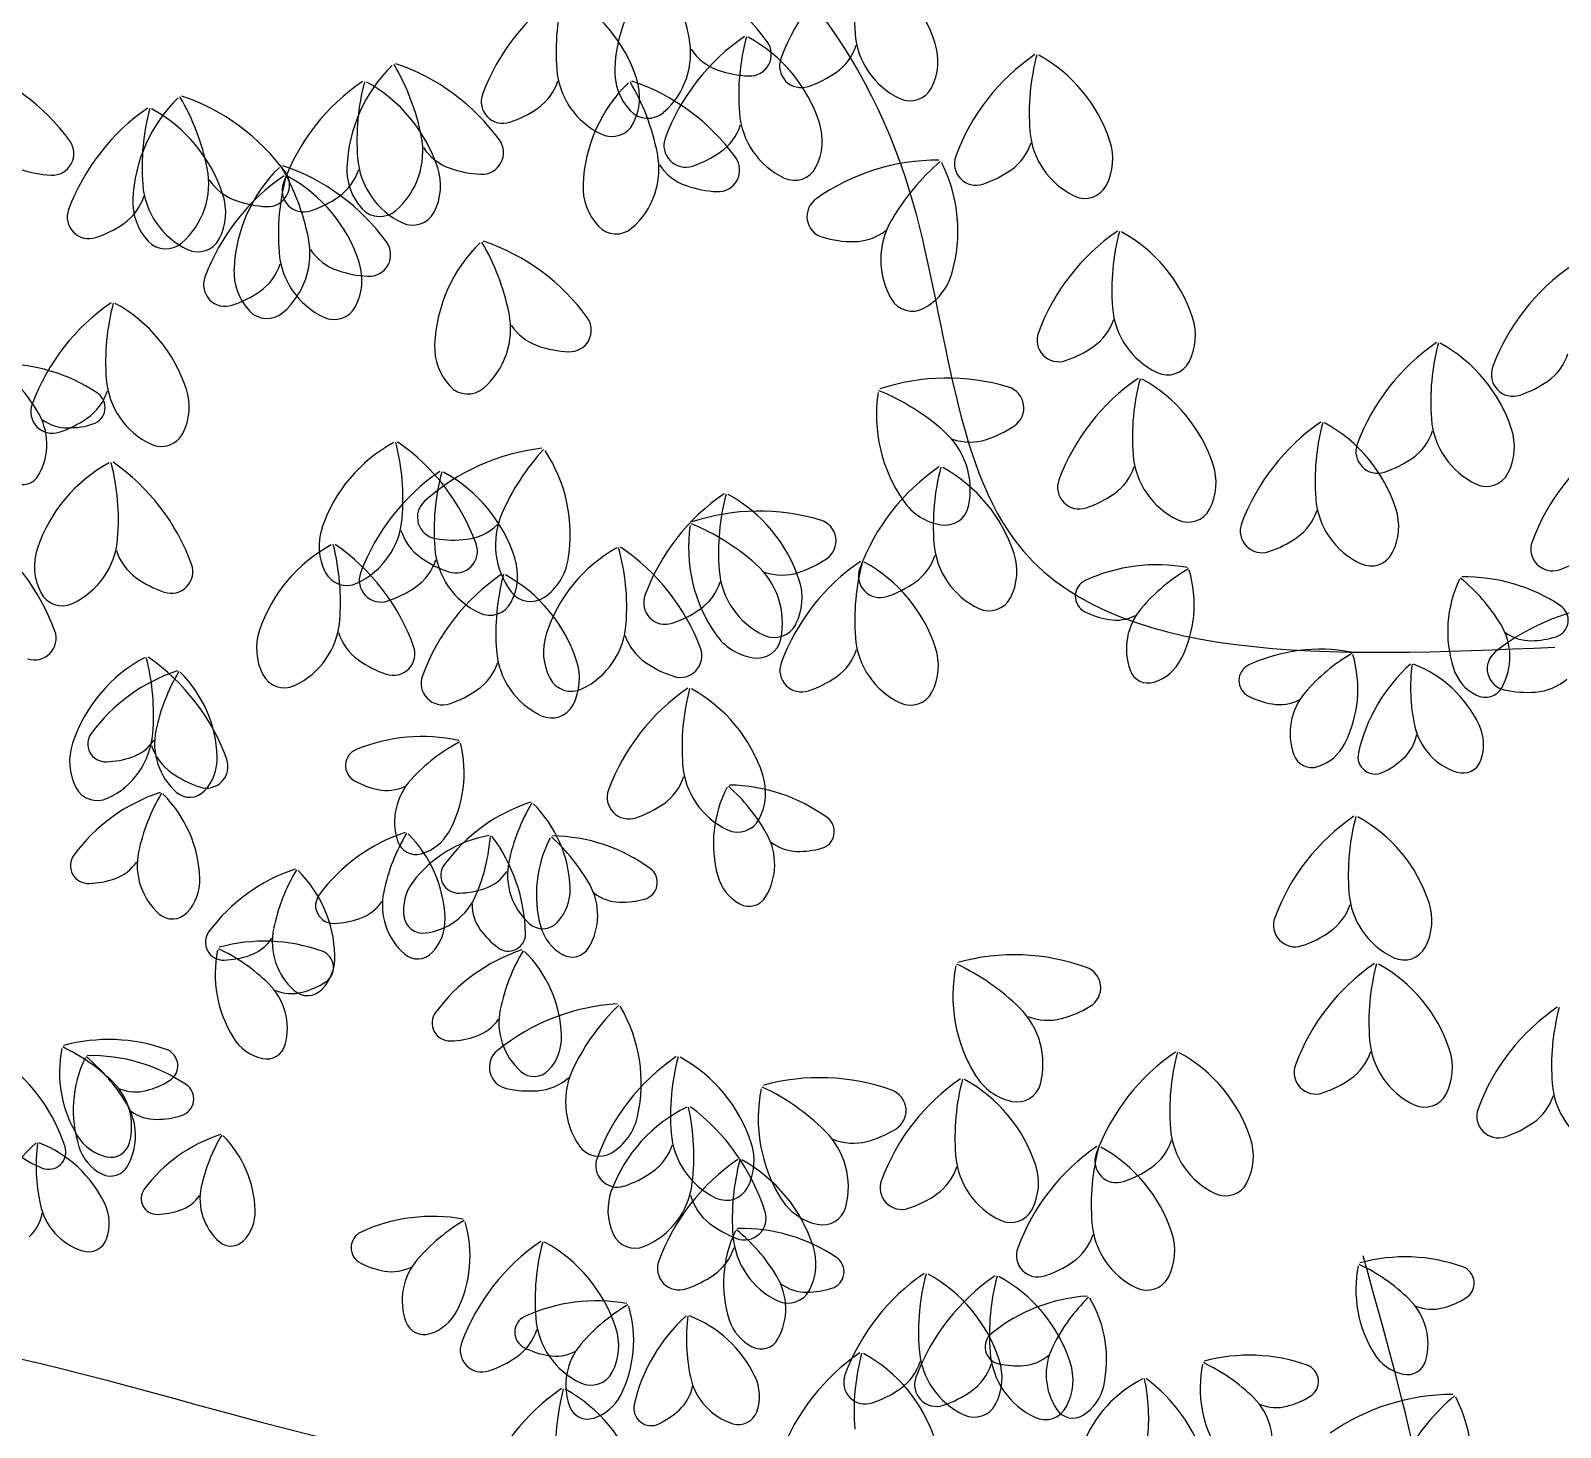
# Model space of a CAD drawing. Header units: millimetres. Extents: x 87938 to 265635, y 330093 to 434310.
# Drawn here: x 134991 to 135835, y 386175 to 386947 of the extents above; entities that cross this region are included whole.
import ezdxf

# ---------------------------------------------------------------- set-up
doc = ezdxf.new("R2010")
doc.units = ezdxf.units.MM

# ---------------------------------------------------------------- blocks, each defined once
blk = doc.blocks.new('A$C375B4AEE')
for centre, radius, start, end in [((7043.94, 5367.08), 117.21, 124.4099, 159.68568), ((7101.38, 5431.2), 126.82, 165.1974, 184.33018), ((6939.62, 5390.06), 83.66, 18.11828, 61.26609), ((6925.87, 5398.47), 83.66, 134.4245, 177.57227), ((6759.01, 5394.33), 126.82, 11.36046, 30.49325), ((6831.65, 5348.13), 117.21, 36.00493, 71.28068), ((6879.3, 5347.34), 117.21, 124.40991, 159.68568), ((6936.75, 5411.46), 126.82, 165.19739, 184.33018), ((6774.99, 5370.32), 83.66, 18.11828, 61.26609), ((7018.17, 5424.9), 43.37, 184.33018, 244.70863), ((6840.83, 5410.77), 43.37, 310.98192, 11.36055), ((6980.11, 5323.15), 117.21, 124.40991, 159.68568), ((6909.05, 5429.29), 29.57, 213.78352, 250.62302), ((7037.55, 5387.27), 126.82, 165.1974, 184.33018), ((6875.8, 5346.13), 83.66, 18.11828, 61.26609), ((6916.83, 5410.03), 11.93, 267.07551, 36.0051), ((6947.48, 5424.28), 29.57, 305.06741, 341.90735), ((6988.94, 5406.19), 31.77, 332.7028, 18.11842), ((6446.69, 5293.38), 117.21, 36.00495, 71.28068), ((6778.07, 5344.2), 83.66, 134.4245, 177.57227), ((6611.21, 5340.06), 126.82, 11.36046, 30.49325), ((6683.86, 5293.87), 117.21, 36.00493, 71.28068), ((6945.2, 5403.63), 11.93, 159.68548, 288.61535), ((7140.44, 5313.19), 117.21, 124.40991, 159.68568), ((7197.88, 5377.31), 126.82, 165.1974, 184.33018), ((7036.12, 5336.17), 83.66, 18.11828, 61.26609), ((6769.4, 5298.43), 117.21, 124.40991, 159.68568), ((6782.84, 5404.53), 29.57, 305.06741, 341.90735), ((6853.53, 5405.16), 43.37, 184.33018, 244.70863), ((6874.03, 5400.66), 31.77, 177.5724, 222.98777), ((6814.17, 5284.29), 117.21, 36.00493, 71.28068), ((6824.3, 5386.45), 31.77, 332.70281, 18.11841), ((6918.78, 5456.93), 58.87, 250.6231, 267.51029), ((6930.64, 5448.26), 58.87, 288.18028, 305.06753), ((6565.73, 5276.02), 117.21, 36.00493, 71.28068), ((6826.84, 5362.55), 126.82, 165.19739, 184.33018), ((6665.08, 5321.41), 83.66, 18.11828, 61.26609), ((6780.57, 5383.89), 11.93, 159.68548, 288.61535), ((6908.39, 5334.62), 83.66, 134.4245, 177.57227), ((6741.53, 5330.49), 126.82, 11.36046, 30.49325), ((7005.34, 5397.73), 13.32, 244.70857, 332.70271), ((6650.84, 5283.67), 117.21, 124.40989, 159.68567), ((6659.94, 5326.35), 83.66, 134.4245, 177.57227), ((6708.28, 5347.79), 126.82, 165.1974, 184.33018), ((6546.52, 5306.64), 83.66, 18.11828, 61.26612), ((6493.08, 5322.21), 126.82, 11.36046, 30.49325), ((6766.01, 5428.52), 58.87, 288.18028, 305.06753), ((6860.53, 5388.08), 13.32, 222.98795, 310.982), ((6840.7, 5377.99), 13.32, 244.70857, 332.70275), ((6883.65, 5380.35), 29.57, 305.06741, 341.90735), ((6954.34, 5380.97), 43.37, 184.33018, 244.70863), ((6925.11, 5362.26), 31.77, 332.70281, 18.11841), ((6531.86, 5355.27), 11.93, 267.07531, 36.0051), ((6693.03, 5356.5), 43.37, 310.98192, 11.36055), ((6769.03, 5355.76), 11.93, 267.07551, 36.0051), ((6881.37, 5359.7), 11.93, 159.68548, 288.61535), ((7114.67, 5371.01), 43.37, 184.33018, 244.70865), ((7085.44, 5352.3), 31.77, 332.7028, 18.11842), ((6743.63, 5356.25), 43.37, 184.33018, 244.70863), ((6761.26, 5375.02), 29.57, 213.78352, 250.62302), ((6823.35, 5346.92), 43.37, 310.98192, 11.36055), ((6866.81, 5404.33), 58.87, 288.18028, 305.06753), ((6899.35, 5346.18), 11.93, 267.07551, 36.0051), ((7041.7, 5349.74), 11.93, 159.68544, 288.61526), ((7043.97, 5370.39), 29.57, 305.06741, 341.90733), ((6533.81, 5402.18), 58.87, 250.6231, 267.51029), ((6574.9, 5338.65), 43.37, 310.98192, 11.36055), ((6715.77, 5287.9), 83.66, 134.4245, 177.57227), ((6650.9, 5337.91), 11.93, 267.07551, 36.0051), ((6548.91, 5283.77), 126.82, 11.36046, 30.49325), ((6621.55, 5237.57), 117.21, 36.00493, 71.28068), ((6672.93, 5355.63), 29.57, 305.06741, 341.90735), ((6726.23, 5346.4), 31.77, 177.5724, 222.98777), ((6714.4, 5337.54), 31.77, 332.70281, 18.11841), ((6770.98, 5402.67), 58.87, 250.6231, 267.51029), ((6891.57, 5365.45), 29.57, 213.78352, 250.62302), ((6941.51, 5353.8), 13.32, 244.70857, 332.70275), ((7020.96, 5234.44), 117.21, 89.87296, 125.14868), ((7104.63, 5254.69), 126.82, 130.66038, 149.79321), ((6948.05, 5312.5), 83.66, 343.58128, 26.72913), ((7027.14, 5394.37), 58.87, 288.1803, 305.06755), ((6625.07, 5341.49), 43.37, 184.33017, 244.70868), ((6726.05, 5246.32), 117.21, 124.40991, 159.68568), ((6643.12, 5357.17), 29.57, 213.78352, 250.62302), ((6783.49, 5310.44), 126.82, 165.1974, 184.33018), ((6670.66, 5334.98), 11.93, 159.68541, 288.61535), ((6621.73, 5269.3), 83.66, 18.11828, 61.26612), ((6856.54, 5336.82), 31.77, 177.5724, 222.98777), ((6901.29, 5393.09), 58.87, 250.6231, 267.51029), ((7101.83, 5343.84), 13.32, 244.70849, 332.70271), ((6554.38, 5340.86), 29.57, 305.06747, 341.90732), ((6608.1, 5328.55), 31.77, 177.5724, 222.98777), ((6595.84, 5322.78), 31.77, 332.70281, 18.11841), ((6652.85, 5384.81), 58.87, 250.6231, 267.51029), ((6656.1, 5379.61), 58.87, 288.18028, 305.06753), ((6960.34, 5320.52), 11.93, 125.14876, 254.07841), ((6552.1, 5320.22), 11.93, 159.68548, 288.61516), ((6712.73, 5333.82), 13.32, 222.98795, 310.982), ((6730.79, 5329.08), 13.32, 244.70857, 332.70275), ((6537.54, 5364.85), 58.87, 288.18028, 305.06753), ((6843.05, 5324.24), 13.32, 222.98795, 310.982), ((6973.92, 5336.24), 29.57, 270.5305, 307.37017), ((7032.51, 5296.67), 43.37, 149.79323, 210.17164), ((7186.02, 5215.74), 117.21, 124.40991, 159.68568), ((7243.46, 5279.86), 126.82, 165.1974, 184.33018), ((7081.7, 5238.71), 83.66, 18.11828, 61.26609), ((6594.6, 5315.97), 13.32, 222.98795, 310.982), ((6612.23, 5314.32), 13.32, 244.70857, 332.70275), ((6630.72, 5300.2), 43.37, 310.98192, 11.36055), ((6698.95, 5318.72), 29.57, 213.78352, 250.62302), ((6706.72, 5299.46), 11.93, 267.07551, 36.0051), ((6826.51, 5246.23), 83.66, 134.4245, 177.57227), ((6659.65, 5242.09), 126.82, 11.36046, 30.49325), ((6732.29, 5195.89), 117.21, 36.00493, 71.28068), ((6973.65, 5365.54), 58.87, 253.64335, 270.53052), ((6629.59, 5303.52), 29.57, 305.06747, 341.90732), ((6700.28, 5304.14), 43.37, 184.33017, 244.70863), ((6671.05, 5285.43), 31.77, 332.70281, 18.11841), ((6627.31, 5282.87), 11.93, 159.68548, 288.61516), ((6663.92, 5290.1), 31.77, 177.5724, 222.98777), ((6708.67, 5346.37), 58.87, 250.6231, 267.51029), ((6997.83, 5297.84), 31.77, 298.16592, 343.58138), ((7436.75, 5196.71), 117.21, 124.40991, 159.68568), ((6612.75, 5327.5), 58.87, 288.18028, 305.06753), ((6630.71, 5176.25), 117.21, 124.40989, 159.68567), ((6688.15, 5240.36), 126.82, 165.1974, 184.33018), ((6526.39, 5199.22), 83.66, 18.11828, 61.26612), ((6650.43, 5277.52), 13.32, 222.98795, 310.982), ((6687.44, 5276.97), 13.32, 244.70857, 332.70275), ((7006.53, 5281.57), 13.32, 210.17136, 298.16605), ((7160.25, 5273.56), 43.37, 184.33018, 244.70865), ((6741.46, 5258.53), 43.37, 310.98192, 11.36055), ((6809.69, 5277.05), 29.57, 213.78352, 250.62302), ((6817.46, 5257.79), 11.93, 267.07551, 36.0051), ((7089.56, 5272.93), 29.57, 305.06741, 341.90733), ((7131.02, 5254.85), 31.77, 332.7028, 18.11842), ((7087.28, 5252.29), 11.93, 159.68544, 288.61526), ((6774.66, 5248.43), 31.77, 177.5724, 222.98777), ((6819.41, 5304.69), 58.87, 250.6231, 267.51029), ((7072.72, 5296.92), 58.87, 288.1803, 305.06755), ((7362.04, 5154.2), 117.21, 124.40991, 159.68568), ((7419.48, 5218.32), 126.82, 165.19739, 184.33018), ((7257.72, 5177.18), 83.66, 18.11828, 61.2661), ((7340.28, 5253.9), 29.57, 305.06742, 341.90734), ((6437.21, 5160.02), 101.45, 31.40914, 50.54194), ((6504.47, 5145.22), 93.77, 56.05367, 91.32939), ((7147.41, 5246.39), 13.32, 244.70849, 332.70271), ((7338.01, 5233.26), 11.93, 159.68545, 288.61526), ((6604.94, 5234.06), 43.37, 184.33017, 244.70868), ((6761.17, 5235.85), 13.32, 222.98795, 310.982), ((7025.72, 5114.13), 117.21, 73.17809, 108.45381), ((7056.19, 5214.91), 11.93, 304.2488, 73.17804), ((7197.4, 5134.46), 117.21, 124.40991, 159.68568), ((7254.84, 5198.58), 126.82, 165.1974, 184.33018), ((7093.08, 5157.44), 83.66, 18.11828, 61.26609), ((7323.45, 5277.89), 58.87, 288.1803, 305.06754), ((6534.24, 5233.44), 29.57, 305.06747, 341.90732), ((6551.51, 5215.1), 9.54, 287.124, 56.05382), ((6575.71, 5215.36), 31.77, 332.70281, 18.11841), ((7070.38, 5211.16), 83.66, 171.59762, 214.74545), ((6939.93, 5107.05), 126.82, 48.53354, 67.66636), ((6531.97, 5212.8), 11.93, 159.68548, 288.61516), ((6494.19, 5194.81), 34.69, 331.03064, 31.40928), ((6540.38, 5227.44), 23.65, 233.83212, 270.6719), ((6517.41, 5257.43), 58.87, 288.18028, 305.06753), ((6540.11, 5250.88), 47.1, 270.67187, 287.55903), ((6995.19, 5169.58), 43.37, 348.15504, 48.53349), ((7029.4, 5253.46), 58.87, 287.7962, 304.68349), ((7298.21, 5110.27), 117.21, 124.40991, 159.68568), ((7355.65, 5174.39), 126.82, 165.1974, 184.33018), ((7193.89, 5133.25), 83.66, 18.11828, 61.2661), ((7265.57, 5211.4), 29.57, 305.06743, 341.90734), ((7336.27, 5212.02), 43.37, 184.33018, 244.70865), ((7307.04, 5193.32), 31.77, 332.7028, 18.11842), ((6592.1, 5206.9), 13.32, 244.70857, 332.70275), ((6760.08, 5122.06), 83.66, 118.34458, 161.49232), ((6598.61, 5164.3), 126.82, 355.28049, 14.4133), ((6655.61, 5099.79), 117.21, 19.92497, 55.2007), ((6815.74, 5076.17), 117.21, 96.66705, 131.94275), ((7038.36, 5225.56), 29.57, 250.95655, 287.79628), ((7263.3, 5190.75), 11.93, 159.68545, 288.61526), ((7458.53, 5100.31), 117.21, 124.40991, 159.68568), ((6603.04, 5110.86), 83.66, 118.34458, 161.49233), ((6441.56, 5153.1), 126.82, 355.28049, 14.4133), ((6498.57, 5088.59), 117.21, 19.92497, 55.20071), ((6896.42, 5106.18), 126.82, 137.45448, 156.58727), ((6734.11, 5145.07), 83.66, 350.37544, 33.52323), ((7171.63, 5192.28), 43.37, 184.33018, 244.70865), ((7248.74, 5235.38), 58.87, 288.1803, 305.06754), ((6515.22, 5183.17), 10.66, 243.03669, 331.03114), ((6811.97, 5083.06), 117.21, 124.40991, 159.68568), ((6869.41, 5147.18), 126.82, 165.19739, 184.33018), ((6707.65, 5106.04), 83.66, 18.11828, 61.26609), ((7087.49, 5085.55), 117.21, 124.40991, 159.68568), ((7144.93, 5149.67), 126.82, 165.1974, 184.33018), ((6983.17, 5108.53), 83.66, 18.11828, 61.26609), ((7100.94, 5191.66), 29.57, 305.06741, 341.90733), ((7142.4, 5173.57), 31.77, 332.7028, 18.11842), ((7323.43, 5184.85), 13.32, 244.70851, 332.70271), ((6968.93, 5070.79), 117.21, 124.40991, 159.68568), ((7026.38, 5134.91), 126.82, 165.1974, 184.33018), ((6864.62, 5093.77), 83.66, 18.11828, 61.26609), ((7098.66, 5171.01), 11.93, 159.68544, 288.61526), ((7084.1, 5215.64), 58.87, 288.1803, 305.06755), ((6745.36, 5154.48), 11.93, 131.94253, 260.87217), ((7027.74, 5181.59), 31.77, 214.7455, 260.16082), ((7024.59, 5163.41), 13.32, 260.16095, 348.15512), ((7158.79, 5165.11), 13.32, 244.70849, 332.70271), ((7272.44, 5168.09), 43.37, 184.33018, 244.70865), ((7243.21, 5149.39), 31.77, 332.7028, 18.11842), ((6681.78, 5157.44), 43.37, 294.90204, 355.28058), ((6756.99, 5171.69), 29.57, 277.32454, 314.16444), ((6819.84, 5139.34), 43.37, 156.58734, 216.96578), ((6836.24, 5033.62), 126.82, 48.53354, 67.66636), ((6922.04, 5040.7), 117.21, 73.17809, 108.45381), ((6952.51, 5141.49), 11.93, 304.2488, 73.17804), ((7199.47, 5146.82), 11.93, 159.68544, 288.61526), ((7201.74, 5167.47), 29.57, 305.06743, 341.90734), ((6423.11, 5051.75), 117.21, 19.92496, 55.20071), ((6524.73, 5146.23), 43.37, 294.90199, 355.28059), ((6710.88, 5138.53), 31.77, 161.49231, 206.90783), ((6752.46, 5156.33), 29.57, 197.70353, 234.54301), ((6753.25, 5200.76), 58.87, 260.43744, 277.3246), ((6966.7, 5137.74), 83.66, 171.59762, 214.74545), ((7184.91, 5191.45), 58.87, 288.18029, 305.06755), ((6553.83, 5127.33), 31.77, 161.49231, 206.90783), ((6595.42, 5145.13), 29.57, 197.70353, 234.54301), ((6725.6, 5065.56), 83.66, 118.34458, 161.49232), ((6564.13, 5107.8), 126.82, 355.28049, 14.4133), ((6621.13, 5043.29), 117.21, 19.92497, 55.2007), ((6786.2, 5140.88), 43.37, 184.33018, 244.70863), ((6754.6, 5135.67), 11.93, 250.99557, 19.92534), ((6884.16, 5064.51), 83.66, 119.15879, 162.30656), ((6722.1, 5104.45), 126.82, 356.09472, 15.22753), ((6780.02, 5040.76), 117.21, 20.7392, 56.01496), ((6991.03, 5142.75), 29.57, 305.06741, 341.90733), ((7061.72, 5143.37), 43.37, 184.33018, 244.70865), ((7032.49, 5124.66), 31.77, 332.7028, 18.11842), ((7259.6, 5140.93), 13.32, 244.70849, 332.70271), ((7359.79, 5136.86), 11.93, 159.68545, 288.61526), ((7345.23, 5181.49), 58.87, 288.1803, 305.06754), ((6597.55, 5124.47), 11.93, 250.99557, 19.92534), ((6715.51, 5140.26), 29.57, 305.06741, 341.90735), ((6769.46, 5180.2), 58.87, 234.54309, 251.43035), ((6756.97, 5122.18), 31.77, 332.70281, 18.11841), ((6785.27, 5136.39), 31.77, 304.95989, 350.3755), ((6943.16, 5128.61), 43.37, 184.33018, 244.70863), ((6891.5, 5096.15), 43.37, 348.15504, 48.53349), ((7044.15, 5033.44), 117.21, 124.4099, 159.68568), ((6925.72, 5180.04), 58.87, 287.7962, 304.68349), ((7101.59, 5097.56), 126.82, 165.1974, 184.33018), ((6988.75, 5122.1), 11.93, 159.68548, 288.61535), ((6939.83, 5056.42), 83.66, 18.11828, 61.26609), ((7141.36, 5034.48), 93.77, 79.54263, 114.81837), ((7210.12, 5038.41), 101.45, 120.33006, 139.46287), ((7095.18, 5106.38), 66.93, 333.25103, 16.39882), ((6612.42, 5169), 58.87, 234.54309, 251.43035), ((6694.43, 5130.18), 13.32, 206.90794, 294.90217), ((6713.23, 5119.61), 11.93, 159.68548, 288.61535), ((6846.07, 5026.33), 117.21, 124.40991, 159.68568), ((6903.51, 5090.45), 126.82, 165.19739, 184.33018), ((6741.75, 5049.3), 83.66, 18.11828, 61.26609), ((6872.47, 5127.99), 29.57, 305.06741, 341.90735), ((6934.68, 5152.14), 29.57, 250.95655, 287.79628), ((6913.93, 5109.9), 31.77, 332.70281, 18.11841), ((6974.19, 5166.73), 58.87, 288.18028, 305.06755), ((7106.01, 5110.93), 9.54, 114.81854, 243.74813), ((7368.94, 5091.44), 66.93, 154.4733, 197.62105), ((7244.68, 5042.57), 101.45, 31.40914, 50.54195), ((7311.94, 5027.77), 93.77, 56.05367, 91.3294), ((6537.38, 5118.98), 13.32, 206.90802, 294.90201), ((6698.67, 5164.24), 58.87, 288.18028, 305.06753), ((6795.84, 5121.27), 13.32, 216.96576, 304.95995), ((6870.2, 5107.34), 11.93, 159.68548, 288.61535), ((7048.89, 5116.2), 13.32, 244.70849, 332.70271), ((6773.36, 5113.71), 13.32, 244.70857, 332.70275), ((6855.64, 5151.97), 58.87, 288.18028, 305.06753), ((7122.94, 5144.45), 47.1, 243.313, 260.20024), ((7118.95, 5121.35), 23.65, 260.2002, 297.03999), ((7159.38, 5081.8), 34.69, 139.46287, 199.84132), ((7401.9, 4988.96), 117.21, 93.63961, 128.91534), ((7358.98, 5097.65), 9.54, 287.12412, 56.05384), ((6522.09, 5087.63), 11.93, 250.99557, 19.92527), ((6676.4, 5082.03), 31.77, 161.49231, 206.90783), ((6647.3, 5100.93), 43.37, 294.90204, 355.28058), ((6805.36, 5098.77), 43.37, 295.71619, 356.09465), ((6930.33, 5101.44), 13.32, 244.70857, 332.70275), ((7301.66, 5077.36), 34.69, 331.03062, 31.40925), ((6717.98, 5099.83), 29.57, 197.70353, 234.54301), ((6720.12, 5079.17), 11.93, 250.99557, 19.92534), ((6834.73, 5080.28), 31.77, 162.30647, 207.722), ((6876.05, 5098.67), 29.57, 198.51779, 235.3575), ((6924.06, 5108.16), 31.77, 214.7455, 260.16082), ((6920.91, 5089.99), 13.32, 260.16095, 348.15512), ((7018.38, 5091.26), 43.37, 184.33018, 244.70863), ((7347.85, 5109.99), 23.65, 233.83216, 270.67182), ((7347.58, 5133.43), 47.1, 270.67182, 287.55904), ((6622.44, 5003.3), 83.66, 118.34458, 161.49233), ((6460.96, 5045.54), 126.82, 355.28049, 14.4133), ((6517.97, 4981.03), 117.21, 19.92497, 55.2007), ((6734.98, 5123.7), 58.87, 234.54309, 251.43035), ((6749.6, 5083.52), 29.57, 305.06741, 341.90735), ((6820.29, 5084.14), 43.37, 184.33018, 244.70863), ((6791.06, 5065.44), 31.77, 332.70281, 18.11841), ((6892.71, 5122.78), 58.87, 235.35739, 252.24454), ((6878.48, 5078.04), 11.93, 251.80965, 20.73951), ((6947.68, 5090.64), 29.57, 305.06741, 341.90735), ((6989.15, 5072.55), 31.77, 332.7028, 18.11842), ((7132.25, 5087.69), 25.42, 287.8356, 333.25095), ((7231.68, 4987.85), 93.77, 79.54263, 114.81838), ((7300.43, 4991.78), 101.45, 120.33007, 139.46287), ((7185.5, 5059.75), 66.93, 333.25103, 16.39883), ((7335.76, 5070.88), 11.93, 128.91537, 257.84495), ((6631.41, 4977.71), 96.9, 108.32995, 143.60567), ((6691.72, 5015.49), 104.84, 149.1174, 168.25018), ((6553.81, 5019.85), 69.16, 2.03833, 45.18609), ((6659.95, 5073.68), 13.32, 206.90794, 294.90217), ((6747.33, 5062.88), 11.93, 159.68548, 288.61535), ((6945.41, 5069.99), 11.93, 159.68548, 288.61535), ((6930.85, 5114.62), 58.87, 288.18028, 305.06753), ((7136.77, 5073.64), 10.66, 199.84169, 287.83572), ((7196.32, 5064.3), 9.54, 114.81848, 243.74818), ((7344.18, 5003.7), 93.77, 131.9815, 167.25725), ((7382.98, 5060.6), 101.45, 172.76891, 191.90173), ((7259.03, 5010.92), 66.93, 25.68991, 68.83766), ((7329.38, 5078.87), 25.42, 197.62093, 243.03649), ((6732.77, 5107.51), 58.87, 288.18028, 305.06753), ((6818.39, 5071.7), 13.32, 207.72233, 295.71622), ((6948.8, 4963.37), 117.21, 124.40991, 159.68568), ((7006.25, 5027.49), 126.82, 165.19739, 184.33018), ((6844.49, 4986.35), 83.66, 18.11828, 61.26609), ((7005.54, 5064.09), 13.32, 244.70857, 332.70271), ((7249.69, 5035.17), 34.69, 139.46286, 199.84132), ((7322.69, 5065.72), 10.66, 243.0366, 331.03106), ((7346.08, 5116.68), 58.87, 257.41, 274.29719), ((7348.28, 5087.46), 29.57, 274.29719, 311.13695), ((6807.46, 5056.98), 13.32, 244.70857, 332.70275), ((7213.25, 5097.82), 47.1, 243.313, 260.20023), ((7209.26, 5074.72), 23.65, 260.20018, 297.03997), ((6561.35, 5029.35), 9.86, 143.60571, 272.53537), ((6544.13, 5038.67), 43.37, 294.90199, 355.28059), ((6624.18, 5029.54), 35.85, 168.25019, 228.6287), ((6735.72, 4939.68), 93.77, 77.39259, 112.66833), ((7261.65, 5038.89), 23.65, 312.63915, 349.4787), ((7317.65, 5046.83), 34.69, 191.90168, 252.2802), ((7296.44, 5028.92), 25.42, 340.27443, 25.68979), ((6573.23, 5019.77), 31.77, 161.49231, 206.90783), ((6567.88, 5045.23), 24.44, 288.98753, 325.82732), ((6614.82, 5037.57), 29.57, 197.70353, 234.54301), ((6703.25, 5017.4), 9.54, 112.66831, 241.59791), ((6804.57, 4941.03), 101.45, 118.18001, 137.31281), ((6692.27, 5013.26), 66.93, 331.10095, 14.24877), ((7222.57, 5041.06), 25.42, 287.83562, 333.25094), ((7262.03, 5022.28), 9.54, 167.25721, 296.18699), ((6560, 5068.14), 48.67, 272.10031, 288.98752), ((6616.95, 5016.91), 11.93, 250.99557, 19.92534), ((6596.68, 5021.37), 26.27, 316.62292, 2.03827), ((6923.03, 5021.19), 43.37, 184.33018, 244.70863), ((7227.09, 5027.02), 10.66, 199.84169, 287.83567), ((7245.78, 5056.13), 47.1, 295.75192, 312.63904), ((7310.33, 5023.94), 10.66, 252.28012, 340.27409), ((6631.82, 5061.44), 58.87, 234.54309, 251.43035), ((6721.43, 5050.26), 47.1, 241.16297, 258.0502), ((6755.5, 4986.29), 34.69, 137.31294, 197.69117), ((6852.34, 5020.56), 29.57, 305.06741, 341.90735), ((6904.31, 4912.89), 93.77, 53.90362, 89.17934), ((6893.8, 5002.48), 31.77, 332.70281, 18.11841), ((6621.84, 4910.54), 96.9, 108.32995, 143.60567), ((6556.78, 5011.42), 13.32, 206.90802, 294.90201), ((6682.15, 4948.32), 104.84, 149.1174, 168.25018), ((6544.24, 4952.68), 69.16, 2.03833, 45.18609), ((6607.76, 5010.9), 11.01, 228.62887, 316.62309), ((6716.58, 5027.33), 23.65, 258.0502, 294.88984), ((6850.07, 4999.92), 11.93, 159.68548, 288.61535), ((6963.66, 4974.37), 66.93, 152.32316, 195.47093), ((6837.65, 4930.2), 101.45, 29.25911, 48.39187), ((6826.22, 4905.18), 96.9, 108.32993, 143.60567), ((6886.52, 4942.96), 104.84, 149.1174, 168.25018), ((6748.61, 4947.32), 69.16, 2.03833, 45.18611), ((6835.5, 5044.55), 58.87, 288.18028, 305.06753), ((6910.2, 4994.02), 13.32, 244.70857, 332.70275), ((6953.93, 4980.95), 9.54, 284.97407, 53.90324), ((7316.52, 4892.75), 117.21, 124.40991, 159.68568), ((7373.96, 4956.87), 126.82, 165.1974, 184.33018), ((7212.2, 4915.73), 83.66, 18.11828, 61.2661), ((6757.14, 4888.53), 96.9, 108.32993, 143.60567), ((6817.45, 4926.3), 104.84, 149.1174, 168.25018), ((6732.6, 4978.99), 10.66, 197.69111, 285.68531), ((6679.54, 4930.66), 69.16, 2.03833, 45.18611), ((6784.31, 4912.81), 66.93, 99.88431, 143.03216), ((6728.61, 4993.2), 25.42, 285.68553, 331.10096), ((6672.47, 4985.76), 101.45, 336.82022, 355.95304), ((6699.39, 4922.37), 93.77, 1.46471, 36.74046), ((6865.97, 4946.31), 66.93, 152.32316, 195.47093), ((6739.97, 4902.13), 101.45, 29.25911, 48.39187), ((6806.62, 4884.82), 93.77, 53.90362, 89.17934), ((6895.9, 4962.83), 34.69, 328.88065, 29.25914), ((6943.28, 4993.7), 23.65, 231.68207, 268.52184), ((6551.78, 4962.18), 9.86, 143.60571, 272.53537), ((6614.61, 4962.37), 35.85, 168.25019, 228.6287), ((6943.89, 5017.14), 47.1, 268.5218, 285.40897), ((6558.32, 4978.06), 24.44, 288.98753, 325.82732), ((6696.38, 4868.25), 96.9, 108.32993, 143.60569), ((6756.69, 4906.03), 104.84, 149.1174, 168.25018), ((6618.78, 4910.38), 69.16, 2.03833, 45.18609), ((6756.15, 4956.83), 9.86, 143.60571, 272.53537), ((6762.69, 4972.7), 24.44, 288.98753, 325.82732), ((6818.98, 4957.01), 35.85, 168.25018, 228.62875), ((6856.25, 4952.88), 9.54, 284.97407, 53.90324), ((6923.65, 4963.3), 25.42, 195.47092, 240.8865), ((6550.43, 5000.97), 48.67, 272.10031, 288.98752), ((6587.11, 4954.2), 26.27, 316.62292, 2.03827), ((6749.91, 4940.35), 35.85, 168.25018, 228.62875), ((6751.14, 4937.77), 25.42, 143.03217, 188.44755), ((6754.81, 4995.61), 48.67, 272.10031, 288.98752), ((6791.48, 4948.85), 26.27, 316.62292, 2.03827), ((6798.21, 4934.76), 34.69, 328.88065, 29.25914), ((6687.08, 4940.17), 9.86, 143.60571, 272.53537), ((6693.61, 4956.05), 24.44, 288.98753, 325.82732), ((6733.85, 4959.48), 34.69, 276.44179, 336.82031), ((6787.21, 4940.74), 23.65, 179.24335, 216.08297), ((6845.59, 4965.63), 23.65, 231.68207, 268.52184), ((6846.2, 4989.07), 47.1, 268.5218, 285.40897), ((6916.47, 4950.41), 10.66, 240.8864, 328.8807), ((7220.06, 4949.95), 29.57, 305.06743, 341.90734), ((7290.75, 4950.57), 43.37, 184.33018, 244.70865), ((7261.52, 4931.86), 31.77, 332.7028, 18.11842), ((6598.2, 4943.73), 11.01, 228.62887, 316.62309), ((6685.73, 4978.95), 48.67, 272.10031, 288.98752), ((6736.54, 4935.6), 10.66, 188.44746, 276.44188), ((6722.41, 4932.19), 26.27, 316.62292, 2.03827), ((6802.57, 4938.37), 11.01, 228.62887, 316.62309), ((7217.78, 4929.3), 11.93, 159.68544, 288.61526), ((6626.32, 4919.89), 9.86, 143.60571, 272.53537), ((6689.15, 4920.07), 35.85, 168.25018, 228.62875), ((6806.15, 4954.55), 47.1, 216.0828, 232.97012), ((6783.59, 4924.52), 9.54, 232.53509, 1.46448), ((6825.97, 4935.23), 25.42, 195.47092, 240.8865), ((7203.22, 4973.93), 58.87, 288.18029, 305.06755), ((6688.76, 4902.33), 66.93, 168.57017, 211.71799), ((6580.14, 4824.66), 101.45, 45.50614, 64.63893), ((6648.98, 4826.69), 93.77, 70.15065, 105.42638), ((6632.85, 4935.77), 24.44, 288.98753, 325.82732), ((6677.58, 4905.92), 9.54, 301.22118, 70.15099), ((6733.49, 4921.71), 11.01, 228.62887, 316.62309), ((6821.45, 4823.63), 96.9, 108.32993, 143.60567), ((6881.76, 4861.4), 104.84, 149.1174, 168.25018), ((6743.85, 4865.76), 69.16, 2.03833, 45.18611), ((6818.79, 4922.34), 10.66, 240.8864, 328.8807), ((7277.91, 4923.4), 13.32, 244.70851, 332.70271), ((6624.97, 4958.67), 48.67, 272.10031, 288.98752), ((6661.65, 4911.91), 26.27, 316.62292, 2.03827), ((7112.57, 4890.29), 83.66, 168.57019, 211.71798), ((6976.8, 4793.21), 126.82, 45.50611, 64.63896), ((7062.85, 4795.75), 117.21, 70.15065, 105.42637), ((7098.6, 4894.78), 11.93, 301.22092, 70.15068), ((7327.9, 4811.47), 117.21, 124.40991, 159.68568), ((7385.34, 4875.59), 126.82, 165.19739, 184.33018), ((7223.58, 4834.45), 83.66, 18.11828, 61.2661), ((6626.93, 4872.28), 34.69, 345.12755, 45.5061), ((6657.81, 4937.85), 47.1, 284.76879, 301.65603), ((6663.78, 4915.18), 23.65, 247.9292, 284.76879), ((6672.73, 4901.43), 11.01, 228.62887, 316.62309), ((6751.39, 4875.27), 9.86, 143.60571, 272.53537), ((6851.15, 4768.93), 117.21, 93.63963, 128.91533), ((6814.22, 4875.45), 35.85, 168.25018, 228.62875), ((6933.31, 4794.64), 126.82, 134.42706, 153.55984), ((6773.28, 4842.05), 83.66, 347.34801, 30.49574), ((7035.29, 4852.74), 43.37, 345.12777, 45.50616), ((7073.89, 4934.69), 58.87, 284.76883, 301.65603), ((7428.71, 4787.28), 117.21, 124.40991, 159.68568), ((7486.15, 4851.4), 126.82, 165.19739, 184.33018), ((6757.92, 4891.15), 24.44, 288.98753, 325.82732), ((7081.36, 4906.36), 29.57, 247.9291, 284.76879), ((6563.05, 4772.42), 93.77, 70.15063, 105.42638), ((6653.44, 4880.5), 25.42, 211.71814, 257.13338), ((6650.16, 4866.11), 10.66, 257.13354, 345.12756), ((6750.04, 4914.05), 48.67, 272.10031, 288.98752), ((6786.72, 4867.29), 26.27, 316.62292, 2.03827), ((7302.13, 4869.29), 43.37, 184.33018, 244.70865), ((6602.82, 4848.05), 66.93, 168.57017, 211.71799), ((6494.21, 4770.38), 101.45, 45.50612, 64.63893), ((6610.41, 4827.18), 66.93, 154.4733, 197.62104), ((6486.15, 4778.3), 101.45, 31.40914, 50.54194), ((6553.41, 4763.51), 93.77, 56.05367, 91.32939), ((6591.65, 4851.64), 9.54, 301.22118, 70.15099), ((6785.02, 4850.85), 11.93, 128.91529, 257.8448), ((6942.47, 4760.07), 117.21, 124.40993, 159.68564), ((6999.91, 4824.19), 126.82, 165.19739, 184.33018), ((6838.15, 4783.05), 83.66, 18.11828, 61.26609), ((7217.99, 4762.56), 117.21, 124.40993, 159.68564), ((7275.43, 4826.68), 126.82, 165.1974, 184.33018), ((7113.68, 4785.54), 83.66, 18.11828, 61.26609), ((7231.44, 4868.67), 29.57, 305.06743, 341.90734), ((7272.9, 4850.59), 31.77, 332.7028, 18.11842), ((6449.59, 4778.46), 93.77, 17.71176, 52.9875), ((6797.8, 4856.81), 11.01, 228.62887, 316.62309), ((6858.59, 4831.8), 43.37, 153.55973, 213.93819), ((7068.43, 4863.01), 31.77, 211.71802, 257.13344), ((7229.16, 4848.02), 11.93, 159.68544, 288.61526), ((6540.99, 4818), 34.69, 345.12755, 45.5061), ((6577.85, 4860.9), 23.65, 247.92911, 284.76879), ((6571.87, 4883.57), 47.1, 284.76879, 301.65603), ((6600.44, 4833.38), 9.54, 287.124, 56.05382), ((6795.34, 4896.65), 58.87, 257.41002, 274.29717), ((6797.53, 4867.43), 29.57, 274.29725, 311.1369), ((7005.16, 4822.44), 83.66, 168.57019, 211.71798), ((6869.39, 4725.36), 126.82, 45.50611, 64.63896), ((6955.44, 4727.9), 117.21, 70.15065, 105.42637), ((7099.44, 4747.8), 117.21, 124.40993, 159.68564), ((6991.19, 4826.94), 11.93, 301.22092, 70.15068), ((7156.88, 4811.92), 126.82, 165.1974, 184.33018), ((6995.12, 4770.78), 83.66, 18.11828, 61.26609), ((7064.33, 4845.02), 13.32, 257.13344, 345.12771), ((7214.6, 4892.65), 58.87, 288.18029, 305.06755), ((7402.94, 4845.1), 43.37, 184.33018, 244.70865), ((6543.12, 4813.1), 34.69, 331.03064, 31.40928), ((7289.29, 4842.13), 13.32, 244.70851, 332.70271), ((7332.25, 4844.48), 29.57, 305.06742, 341.90734), ((6589.32, 4845.73), 23.65, 233.83212, 270.6719), ((6589.04, 4869.17), 47.1, 270.67187, 287.55903), ((6918.87, 4753.68), 83.66, 116.13134, 159.27912), ((6823.91, 4830.68), 31.77, 301.93249, 347.34799), ((6759.14, 4802.12), 126.82, 353.06731, 12.2001), ((6813.61, 4735.46), 117.21, 17.71177, 52.98753), ((7329.97, 4823.84), 11.93, 159.68544, 288.61526), ((6567.51, 4826.22), 25.42, 211.71809, 257.13338), ((6651.17, 4732.46), 85.47, 108.0256, 143.30132), ((6704.54, 4765.5), 92.47, 148.81298, 167.94581), ((6582.92, 4769.99), 61, 1.73403, 44.8817), ((6916.7, 4817.89), 43.37, 184.33018, 244.70863), ((6927.87, 4784.89), 43.37, 345.12777, 45.50616), ((6966.47, 4866.85), 58.87, 284.76883, 301.65603), ((7192.22, 4820.38), 43.37, 184.33018, 244.70865), ((7315.41, 4868.47), 58.87, 288.1803, 305.06754), ((6585.65, 4739.43), 93.77, 131.98151, 167.25725), ((6624.44, 4796.34), 101.45, 172.76891, 191.90173), ((6500.5, 4746.66), 66.93, 25.68991, 68.83769), ((6529.83, 4804.09), 9.54, 248.78225, 17.71163), ((6570.84, 4814.61), 25.42, 197.62094, 243.03656), ((6564.23, 4811.84), 10.66, 257.13332, 345.12751), ((6833.67, 4815.02), 13.32, 213.93831, 301.93265), ((6846.01, 4817.27), 29.57, 305.06741, 341.90735), ((6887.47, 4799.19), 31.77, 332.70281, 18.11841), ((6973.94, 4838.51), 29.57, 247.9291, 284.76879), ((7174.65, 4710.45), 117.21, 124.40993, 159.68568), ((7232.09, 4774.57), 126.82, 165.1974, 184.33018), ((7070.33, 4733.43), 83.66, 18.11828, 61.26609), ((7121.53, 4819.76), 29.57, 305.06741, 341.90733), ((7162.99, 4801.68), 31.77, 332.7028, 18.11842), ((6543.08, 4839.23), 47.1, 232.32992, 249.21715), ((6564.15, 4801.45), 10.66, 243.03669, 331.03114), ((6843.73, 4796.63), 11.93, 159.68548, 288.61535), ((6976.57, 4703.34), 117.21, 124.40993, 159.68568), ((7034.01, 4767.46), 126.82, 165.1974, 184.33018), ((6872.25, 4726.32), 83.66, 18.11828, 61.26609), ((7002.97, 4805), 29.57, 305.06741, 341.90733), ((7073.66, 4805.62), 43.37, 184.33018, 244.70861), ((7044.43, 4786.92), 31.77, 332.7028, 18.11842), ((7119.25, 4799.12), 11.93, 159.68544, 288.61526), ((6829.17, 4841.25), 58.87, 288.18028, 305.06753), ((7000.7, 4784.35), 11.93, 159.68548, 288.61535), ((7104.69, 4843.74), 58.87, 288.1803, 305.06755), ((6589.61, 4778.34), 8.7, 143.30093, 272.23074), ((6595.45, 4792.32), 21.56, 288.68306, 325.52295), ((6645.03, 4778.21), 31.62, 167.94581, 228.32427), ((6870.33, 4772.04), 31.77, 159.27917, 204.69468), ((6841.98, 4792.05), 43.37, 292.68876, 353.06731), ((6912.58, 4788.22), 29.57, 195.49015, 232.33003), ((6903.86, 4790.73), 13.32, 244.70857, 332.70275), ((6986.14, 4828.98), 58.87, 288.18028, 305.06755), ((7179.39, 4793.22), 13.32, 244.70853, 332.70271), ((6503.12, 4774.63), 23.65, 312.63914, 349.47871), ((6559.11, 4782.57), 34.69, 191.9017, 252.28014), ((6537.91, 4764.66), 25.42, 340.2744, 25.68992), ((6588.61, 4812.56), 42.93, 271.79599, 288.68311), ((6620.74, 4771.14), 23.17, 316.31858, 1.73379), ((6913.91, 4767.49), 11.93, 248.78218, 17.71199), ((6961.02, 4795.16), 31.77, 211.71802, 257.13344), ((6956.91, 4777.18), 13.32, 257.13344, 345.12771), ((7060.83, 4778.46), 13.32, 244.70864, 332.70271), ((6741.71, 4674.79), 93.77, 79.54265, 114.81839), ((6810.46, 4678.72), 101.45, 120.33007, 139.46288), ((6695.53, 4746.69), 66.93, 333.25103, 16.39876), ((6930.48, 4811.42), 58.87, 232.32996, 249.21713), ((6912.28, 4668.08), 93.77, 56.05367, 91.32941), ((7148.88, 4768.27), 43.37, 184.33018, 244.70861), ((6551.8, 4759.67), 10.66, 252.28031, 340.27444), ((6630.47, 4761.85), 9.72, 228.32439, 316.31847), ((6706.35, 4751.24), 9.54, 114.81833, 243.74791), ((6867.73, 4658.04), 117.21, 124.40989, 159.68567), ((6925.17, 4722.16), 126.82, 165.19739, 184.33018), ((6763.41, 4681.02), 83.66, 18.11828, 61.26612), ((6853.57, 4764.33), 13.32, 204.69451, 292.68898), ((6969.29, 4731.75), 66.93, 154.47325, 197.62105), ((6950.8, 4761.16), 43.37, 184.33018, 244.70858), ((6845.02, 4682.88), 101.45, 31.40918, 50.54199), ((7078.18, 4767.65), 29.57, 305.0675, 341.90719), ((7119.65, 4749.57), 31.77, 332.70293, 18.11829), ((6880.1, 4760.54), 29.57, 305.0675, 341.9072), ((6921.57, 4742.45), 31.77, 332.70294, 18.11827), ((6959.32, 4737.96), 9.54, 287.12423, 56.05355), ((7075.91, 4747.01), 11.93, 159.68581, 288.61526), ((7278.51, 4652.44), 93.77, 70.15065, 105.42638), ((6723.28, 4784.76), 47.1, 243.313, 260.20022), ((6719.29, 4761.66), 23.65, 260.20019, 297.03986), ((6759.72, 4722.11), 34.69, 139.46285, 199.84132), ((6877.83, 4739.89), 11.93, 159.68584, 288.61535), ((7079.3, 4640.38), 117.21, 124.40993, 159.68568), ((7136.75, 4704.5), 126.82, 165.19736, 184.33018), ((6974.99, 4663.36), 83.66, 18.11828, 61.26607), ((7061.35, 4791.63), 58.87, 288.1803, 305.0675), ((7318.29, 4728.07), 66.93, 168.57024, 211.718), ((7209.67, 4650.4), 101.45, 45.50615, 64.63894), ((7307.11, 4731.66), 9.54, 301.22104, 70.15062), ((6863.27, 4784.52), 58.87, 288.18028, 305.06749), ((6902, 4717.67), 34.69, 331.03072, 31.40913), ((6948.2, 4750.3), 23.65, 233.83212, 270.67181), ((6947.92, 4773.74), 47.1, 270.67182, 287.55903), ((7118.46, 4639.01), 117.21, 124.40989, 159.68567), ((7175.9, 4703.13), 126.82, 165.19739, 184.33018), ((7014.14, 4661.99), 83.66, 18.11828, 61.26612), ((7136.04, 4741.11), 13.32, 244.70864, 332.70271), ((6832.02, 4628.16), 93.77, 79.54265, 114.81839), ((6900.77, 4632.09), 101.45, 120.33007, 139.46288), ((6937.96, 4733.99), 13.32, 244.70872, 332.70275), ((7109.16, 4630.98), 93.77, 93.63961, 128.91535), ((7174.88, 4651.55), 101.45, 134.42704, 153.55983), ((7046.85, 4689.47), 66.93, 347.34795, 30.49577), ((7256.46, 4698.02), 34.69, 345.12769, 45.50619), ((7287.34, 4763.59), 47.1, 284.76879, 301.65598), ((6732.6, 4728), 25.42, 287.83559, 333.25095), ((6796.66, 4704.61), 9.54, 114.81833, 243.74791), ((6841.96, 4715.86), 43.37, 184.33017, 244.70868), ((6785.84, 4700.06), 66.93, 333.25103, 16.39876), ((6944.52, 4644.01), 93.77, 131.98151, 167.25725), ((6983.32, 4700.91), 101.45, 172.76896, 191.90173), ((6859.38, 4651.23), 66.93, 25.68991, 68.83766), ((6929.72, 4719.18), 25.42, 197.62111, 243.03648), ((7293.32, 4740.92), 23.65, 247.92913, 284.76878), ((6737.12, 4713.95), 10.66, 199.84124, 287.83548), ((6771.27, 4715.24), 29.57, 305.06747, 341.90732), ((6812.73, 4697.16), 31.77, 332.70281, 18.11841), ((7056.25, 4696.52), 9.54, 128.91546, 257.84491), ((6768.99, 4694.59), 11.93, 159.68548, 288.61516), ((6813.59, 4738.13), 47.1, 243.313, 260.20022), ((6850.04, 4675.48), 34.69, 139.46285, 199.84132), ((6923.03, 4706.03), 10.66, 243.03649, 331.03065), ((7053.53, 4698.2), 43.37, 184.33018, 244.70861), ((7115.11, 4681.27), 34.69, 153.55981, 213.93836), ((6754.43, 4739.22), 58.87, 288.18028, 305.06753), ((6809.6, 4715.03), 23.65, 260.20019, 297.03986), ((7043.75, 4596.5), 117.21, 124.40989, 159.68567), ((7101.19, 4660.62), 126.82, 165.19739, 184.33018), ((6939.43, 4619.48), 83.66, 18.11828, 61.26612), ((6982.84, 4697.58), 29.57, 305.0675, 341.90719), ((7022, 4696.21), 29.57, 305.06747, 341.90732), ((7092.69, 4696.83), 43.37, 184.33017, 244.70868), ((7024.3, 4679.49), 31.77, 332.70293, 18.11829), ((7064.5, 4733.16), 47.1, 257.40999, 274.29719), ((7066.26, 4709.78), 23.65, 274.29717, 311.13687), ((7063.46, 4678.13), 31.77, 332.70281, 18.11841), ((7232.36, 4673.79), 66.93, 168.57024, 211.718), ((7123.74, 4596.12), 101.45, 45.50615, 64.63894), ((7192.58, 4598.16), 93.77, 70.15065, 105.42638), ((7221.18, 4677.38), 9.54, 301.22103, 70.1506), ((7282.98, 4706.24), 25.42, 211.71796, 257.13344), ((7279.69, 4691.85), 10.66, 257.13345, 345.12753), ((6829.12, 4688.69), 13.32, 244.70857, 332.70275), ((6917.99, 4687.14), 34.69, 191.90168, 252.2802), ((6896.78, 4669.23), 25.42, 340.27443, 25.68996), ((6980.57, 4676.93), 11.93, 159.68584, 288.61535), ((7019.72, 4675.56), 11.93, 159.68548, 288.61516), ((7163.33, 4618.78), 66.93, 116.13136, 159.27917), ((7035.55, 4657.53), 101.45, 353.06726, 12.20006), ((7079.12, 4604.2), 93.77, 17.71176, 52.9875), ((6879.11, 4576.76), 117.21, 124.40989, 159.68567), ((6936.55, 4640.88), 126.82, 165.19739, 184.33018), ((6774.8, 4599.74), 83.66, 18.11828, 61.26612), ((6822.91, 4681.37), 25.42, 287.83559, 333.25095), ((6862, 4679.2), 23.65, 312.63914, 349.47869), ((6966, 4721.56), 58.87, 288.18028, 305.06749), ((7005.16, 4720.19), 58.87, 288.18028, 305.06753), ((7087.36, 4680.38), 25.42, 301.93255, 347.34792), ((7201.41, 4709.31), 47.1, 284.76878, 301.65598), ((7304.68, 4553.01), 117.21, 89.87296, 125.14869), ((7388.35, 4573.26), 126.82, 130.66039, 149.79315), ((6827.43, 4667.32), 10.66, 199.84124, 287.83548), ((6862.37, 4662.59), 9.54, 167.2572, 296.18686), ((6846.12, 4696.44), 47.1, 295.75189, 312.63912), ((6910.68, 4664.25), 10.66, 252.28031, 340.27451), ((7040.7, 4671.03), 13.32, 244.70864, 332.70271), ((7079.85, 4669.66), 13.32, 244.70857, 332.70275), ((7095.16, 4667.85), 10.66, 213.9382, 301.93252), ((7170.53, 4643.75), 34.69, 345.12769, 45.50618), ((7207.39, 4686.65), 23.65, 247.92913, 284.76879), ((7231.78, 4631.08), 83.66, 343.58128, 26.72913)]:
    blk.add_arc(centre, radius, start, end)
for points in [[(6584.98, 5659.21), (7002.88, 5341.18), (7062.58, 5142.41), (7361.08, 5082.78)], [(6795.86, 3960), (6839.62, 3839.8), (6861.5, 3664.95), (6949.02, 3796.09), (7156.89, 4047.43), (7200.65, 4167.63), (7299.11, 4440.83), (7255.35, 4746.81)], [(6186.98, 4426.83), (6326.28, 4685.23), (6684.48, 4645.48), (7042.68, 4605.73)]]:
    blk.add_spline(points, degree=3)

msp = doc.modelspace()

# ---------------------------------------------------------------- block references
msp.add_blockref('A$C375B4AEE', (128470.99, 381523.37))

doc.saveas('drawing.dxf')
